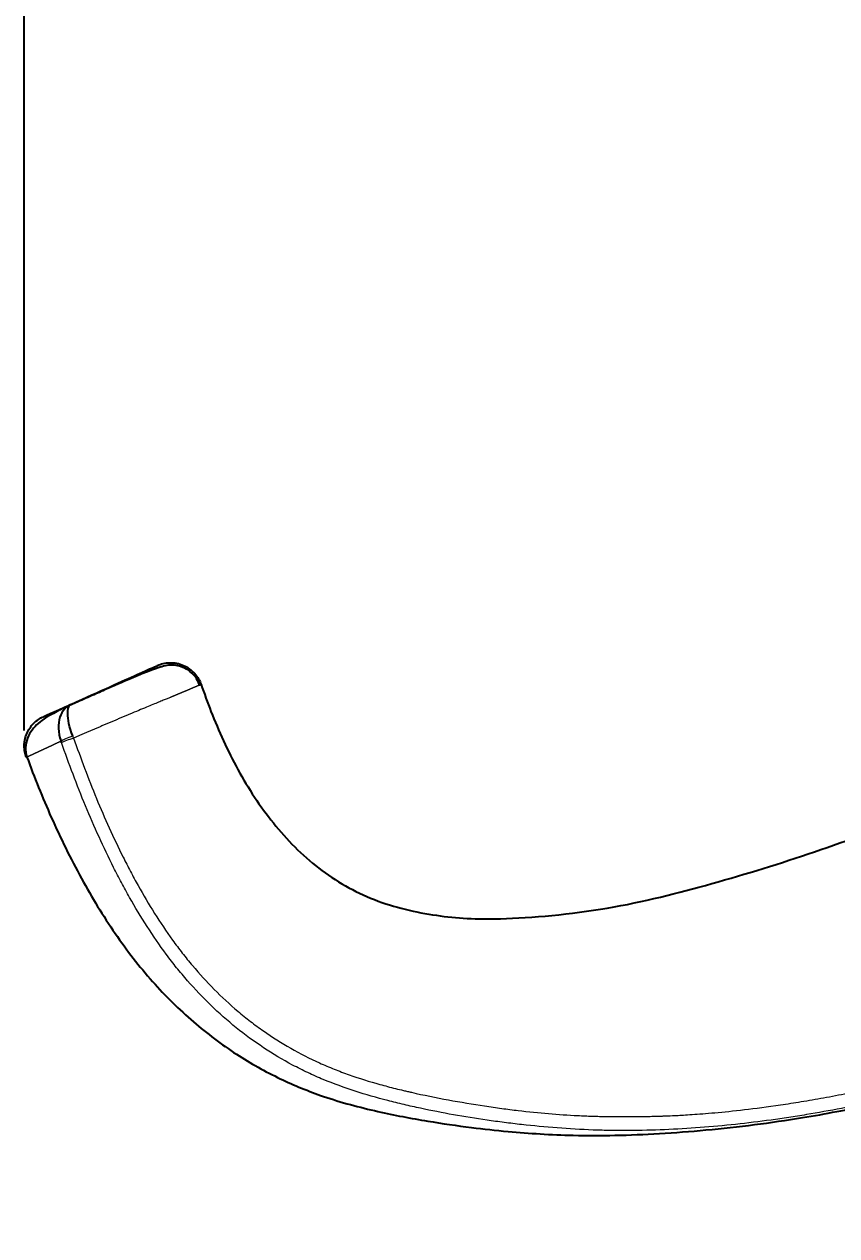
# Model space of a CAD drawing. Header units: millimetres. Extents: x 2068 to 2909, y 530 to 1125.
# Drawn here: x 2445.2 to 2482.9, y 813.1 to 869.3 of the extents above; entities that cross this region are included whole.
import ezdxf

# ---------------------------------------------------------------- set-up
doc = ezdxf.new("R2010")
doc.units = ezdxf.units.MM
doc.layers.add('DIM', color=3, linetype='Continuous', lineweight=9)
doc.styles.get("Standard").update_dxf_attribs({"font": 'arial.ttf'})
doc.dimstyles.new('ISO-25', dxfattribs={"dimtxt": 5, "dimasz": 5, "dimexe": 1.25, "dimexo": 0.625, "dimgap": 1.5, "dimtad": 1, "dimtih": 1, "dimtoh": 1, "dimdec": 1, "dimdsep": 46, "dimtxsty": 'Standard', "dimcen": 2.5, "dimclrd": 3, "dimclre": 3, "dimclrt": 4, "dimadec": 0, "dimazin": 0, "dimtfac": 1, "dimtdec": 1, "dimtmove": 0, "dimatfit": 3, "dimfxl": 1, "dimarcsym": 0})

# ---------------------------------------------------------------- blocks, each defined once
blk = doc.blocks.new('*D13')
at = {"layer": 'Defpoints', "color": 0, "transparency": 16777216}
for p in [(2587.249, 909.593), (2445.163, 835.868), (2587.249, 743.219)]:
    blk.add_point(p, dxfattribs=at)
at = {"layer": 'DIM', "color": 3, "lineweight": -2, "transparency": 16777216}
for p, q in [((2445.163, 836.493), (2445.163, 910.843)), ((2587.249, 743.844), (2587.249, 910.843)), ((2450.163, 909.593), (2506.988, 909.593)), ((2582.249, 909.593), (2525.424, 909.593))]:
    blk.add_line(p, q, dxfattribs=at)
at = {"layer": 'DIM', "color": 3, "transparency": 16777216}
for points in [[(2450.163, 910.426), (2450.163, 908.759), (2445.163, 909.593)], [(2582.249, 910.426), (2582.249, 908.759), (2587.249, 909.593)]]:
    blk.add_solid(points, dxfattribs=at)
at = {"layer": 'DIM', "color": 4, "transparency": 16777216, "insert": (2516.206, 909.593), "char_height": 5, "attachment_point": 5}
blk.add_mtext('142.1', dxfattribs=at)

msp = doc.modelspace()

# ---------------------------------------------------------------- linework, layer by layer
at = {"linetype": 'Continuous', "lineweight": 18}
msp.add_ellipse((2447.39, 836.174), major_axis=(0.56, 0.216), ratio=0.088542, start_param=1.498999, end_param=2.738784, dxfattribs=at)
at = {"linetype": 'Continuous', "lineweight": 25}
for points, knots in [([(2453.298, 838.595), (2453.243, 838.745), (2453.105, 839.005), (2452.783, 839.304), (2452.434, 839.471), (2452.068, 839.539), (2451.737, 839.511), (2451.465, 839.428), (2451.04, 839.284), (2450.44, 839.045), (2449.707, 838.733), (2448.964, 838.407), (2448.299, 838.113), (2447.716, 837.853), (2447.357, 837.693), (2447.263, 837.651)], [0, 0, 0, 0, 0.046558, 0.091901, 0.136352, 0.181909, 0.24914, 0.327972, 0.413696, 0.553757, 0.708085, 0.790722, 0.87786, 0.968362, 1, 1, 1, 1]), ([(2447.323, 837.705), (2448.716, 838.331), (2449.753, 838.796), (2451.042, 839.375), (2451.334, 839.506), (2451.334, 839.506)], [0, 0, 0, 0, 0.5, 0.5, 1, 1, 1, 1]), ([(2451.334, 839.506), (2451.418, 839.544), (2451.51, 839.576), (2451.703, 839.621), (2451.806, 839.635), (2451.963, 839.639), (2452.017, 839.637), (2452.124, 839.629), (2452.177, 839.621), (2452.285, 839.601), (2452.338, 839.587), (2452.443, 839.555), (2452.495, 839.536), (2452.596, 839.492), (2452.645, 839.467), (2452.741, 839.413), (2452.787, 839.383), (2452.875, 839.319), (2452.917, 839.284), (2452.997, 839.212), (2453.034, 839.174), (2453.139, 839.057), (2453.199, 838.972), (2453.298, 838.8), (2453.337, 838.712), (2453.367, 838.625)], [0, 0, 0, 0, 0.125, 0.125, 0.25, 0.25, 0.3125, 0.3125, 0.375, 0.375, 0.4375, 0.4375, 0.5, 0.5, 0.5625, 0.5625, 0.625, 0.625, 0.6875, 0.6875, 0.75, 0.75, 0.875, 0.875, 1, 1, 1, 1]), ([(2453.298, 838.595), (2453.288, 838.623), (2453.267, 838.678), (2453.215, 838.783), (2453.171, 838.849), (2453.141, 838.888)], [0, 0, 0, 0, 0.237364, 0.487367, 1, 1, 1, 1]), ([(2453.367, 838.625), (2453.367, 838.625), (2453.367, 838.625), (2453.367, 838.624), (2453.366, 838.624), (2453.366, 838.624), (2453.365, 838.624), (2453.364, 838.623), (2453.362, 838.622), (2453.361, 838.622), (2453.359, 838.621), (2453.357, 838.62), (2453.355, 838.619), (2453.352, 838.618), (2453.35, 838.617), (2453.347, 838.616), (2453.344, 838.615), (2453.34, 838.614), (2453.337, 838.612), (2453.333, 838.611), (2453.329, 838.609), (2453.325, 838.608), (2453.321, 838.606), (2453.316, 838.604), (2453.312, 838.602), (2453.307, 838.6), (2453.302, 838.598), (2453.297, 838.596), (2453.295, 838.595), (2453.294, 838.595)], [0, 0, 0, 0, 0.038168, 0.076312, 0.114431, 0.152524, 0.190593, 0.228638, 0.266657, 0.304651, 0.34262, 0.380565, 0.418484, 0.456379, 0.494249, 0.532093, 0.569913, 0.607708, 0.645478, 0.683223, 0.720943, 0.758639, 0.796309, 0.833955, 0.871576, 0.909172, 0.946744, 0.984291, 1, 1, 1, 1]), ([(2453.367, 838.625), (2453.511, 838.206), (2454.002, 836.858), (2455.01, 834.645), (2456.638, 832.143), (2458.741, 830.002), (2461.337, 828.513), (2464.323, 827.827), (2467.339, 827.672), (2472.32, 828.138), (2477.041, 829.347), (2481.835, 830.816), (2485.702, 832.268), (2487.976, 833.234), (2488.716, 833.56)], [0, 0, 0, 0, 0.036114, 0.117035, 0.197955, 0.278875, 0.359795, 0.440716, 0.521636, 0.628255, 0.734874, 0.841493, 0.948112, 1, 1, 1, 1]), ([(2447.155, 837.598), (2446.936, 837.51), (2446.478, 837.279), (2445.928, 836.957), (2445.52, 836.536), (2445.303, 836.16), (2445.198, 835.718), (2445.24, 835.408), (2445.281, 835.252)], [0, 0, 0, 0, 0.251439, 0.53818, 0.66657, 0.786312, 0.897715, 1, 1, 1, 1]), ([(2447.323, 837.705), (2447.105, 837.607), (2446.916, 837.408), (2446.717, 836.809), (2446.715, 836.402), (2446.868, 835.995)], [0, 0, 0, 0, 0.5, 0.5, 1, 1, 1, 1]), ([(2447.411, 836.239), (2447.247, 836.641), (2447.179, 837.016), (2447.179, 837.46), (2447.212, 837.586), (2447.263, 837.654)], [0, 0, 0, 0, 0.575167, 0.575167, 1, 1, 1, 1]), ([(2445.256, 835.24), (2445.226, 835.32), (2445.202, 835.406), (2445.17, 835.584), (2445.161, 835.678), (2445.162, 835.868), (2445.165, 835.868), (2445.172, 835.965), (2445.211, 836.156), (2445.24, 836.251), (2445.316, 836.434), (2445.363, 836.521), (2445.472, 836.683), (2445.534, 836.758), (2445.669, 836.893), (2445.742, 836.952), (2445.892, 837.054), (2445.969, 837.097), (2446.047, 837.132)], [0, 0, 0, 0, 0.125, 0.125, 0.25, 0.25, 0.292922, 0.375, 0.375, 0.5, 0.5, 0.625, 0.625, 0.75, 0.75, 0.875, 0.875, 1, 1, 1, 1]), ([(2445.289, 835.256), (2445.631, 834.309), (2446.401, 832.402), (2447.748, 829.654), (2449.306, 827.092), (2451.035, 824.847), (2452.93, 822.967), (2454.93, 821.46), (2456.968, 820.319), (2459.169, 819.423), (2461.472, 818.809), (2463.775, 818.374), (2465.791, 818.078), (2467.532, 817.887), (2469.106, 817.768), (2470.76, 817.7), (2472.604, 817.7), (2474.658, 817.785), (2476.817, 817.949), (2479.03, 818.194), (2481.056, 818.49), (2482.786, 818.796), (2484.165, 819.074), (2485.121, 819.286), (2485.704, 819.423), (2485.956, 819.483), (2486.228, 819.549), (2486.556, 819.631), (2486.942, 819.73), (2487.379, 819.844), (2487.889, 819.979), (2488.257, 820.079), (2488.487, 820.14), (2488.501, 820.144)], [0, 0, 0, 0, 0.054861, 0.112377, 0.166867, 0.218297, 0.266735, 0.312176, 0.354606, 0.393896, 0.441626, 0.484468, 0.521804, 0.552892, 0.580067, 0.607973, 0.643242, 0.680737, 0.720188, 0.761468, 0.802281, 0.831932, 0.857462, 0.87887, 0.885868, 0.889565, 0.893892, 0.905269, 0.921053, 0.941658, 0.967255, 0.997943, 1, 1, 1, 1])]:
    msp.add_open_spline(points, degree=3, knots=knots, dxfattribs=at)
at = {"linetype": 'Continuous', "lineweight": 18}
for points, knots in [([(2453.294, 838.595), (2453.293, 838.594), (2453.29, 838.593), (2453.285, 838.591), (2453.279, 838.589), (2453.273, 838.586), (2453.267, 838.584), (2453.26, 838.581), (2453.253, 838.578), (2453.246, 838.575), (2453.239, 838.572), (2453.232, 838.569), (2453.224, 838.566), (2453.217, 838.563), (2453.209, 838.559), (2453.2, 838.556), (2453.192, 838.552), (2453.183, 838.549), (2453.175, 838.545), (2453.166, 838.541), (2453.157, 838.538), (2453.147, 838.534), (2453.138, 838.53), (2453.128, 838.525), (2453.118, 838.521), (2453.108, 838.517), (2453.097, 838.513), (2453.087, 838.508), (2453.076, 838.504), (2453.065, 838.499), (2453.054, 838.494), (2453.043, 838.489), (2453.031, 838.485), (2453.019, 838.48), (2453.007, 838.475), (2452.995, 838.469), (2452.983, 838.464), (2452.97, 838.459), (2452.958, 838.454), (2452.945, 838.448), (2452.932, 838.443), (2452.918, 838.437), (2452.905, 838.431), (2452.891, 838.426), (2452.877, 838.42), (2452.863, 838.414), (2452.849, 838.408), (2452.835, 838.402), (2452.82, 838.396), (2452.805, 838.389), (2452.79, 838.383), (2452.775, 838.377), (2452.759, 838.37), (2452.744, 838.364), (2452.728, 838.357), (2452.712, 838.35), (2452.696, 838.343), (2452.679, 838.337), (2452.663, 838.33), (2452.646, 838.323), (2452.629, 838.316), (2452.612, 838.308), (2452.594, 838.301), (2452.577, 838.294), (2452.559, 838.286), (2452.541, 838.279), (2452.523, 838.271), (2452.505, 838.264), (2452.486, 838.256), (2452.468, 838.248), (2452.449, 838.24), (2452.43, 838.232), (2452.411, 838.224), (2452.391, 838.216), (2452.371, 838.208), (2452.352, 838.2), (2452.332, 838.192), (2452.311, 838.183), (2452.291, 838.175), (2452.27, 838.166), (2452.25, 838.158), (2452.229, 838.149), (2452.208, 838.14), (2452.186, 838.131), (2452.165, 838.122), (2452.143, 838.113), (2452.121, 838.104), (2452.099, 838.095), (2452.077, 838.086), (2452.054, 838.076), (2452.032, 838.067), (2452.009, 838.058), (2451.986, 838.048), (2451.963, 838.039), (2451.899, 838.012), (2451.783, 837.965), (2451.601, 837.891), (2451.383, 837.801), (2451.125, 837.695), (2450.82, 837.569), (2450.465, 837.421), (2450.176, 837.301), (2449.983, 837.22), (2449.907, 837.188), (2449.831, 837.156), (2449.755, 837.124), (2449.678, 837.091), (2449.602, 837.059), (2449.525, 837.027), (2449.448, 836.994), (2449.372, 836.961), (2449.295, 836.929), (2449.218, 836.896), (2449.142, 836.864), (2449.065, 836.831), (2448.988, 836.799), (2448.912, 836.766), (2448.836, 836.734), (2448.76, 836.702), (2448.684, 836.669), (2448.608, 836.637), (2448.533, 836.605), (2448.457, 836.573), (2448.383, 836.542), (2448.308, 836.51), (2448.234, 836.478), (2448.16, 836.447), (2448.087, 836.416), (2448.014, 836.385), (2447.941, 836.354), (2447.869, 836.324), (2447.798, 836.293), (2447.727, 836.263), (2447.657, 836.233), (2447.587, 836.203), (2447.518, 836.174), (2447.472, 836.154), (2447.449, 836.144)], [0, 0, 0, 0, 0.002813, 0.00765, 0.012483, 0.017314, 0.022141, 0.026965, 0.031786, 0.036604, 0.041419, 0.04623, 0.051039, 0.055844, 0.060646, 0.065445, 0.070241, 0.075034, 0.079823, 0.08461, 0.089393, 0.094173, 0.09895, 0.103723, 0.108493, 0.113261, 0.118024, 0.122785, 0.127543, 0.132297, 0.137048, 0.141796, 0.14654, 0.151282, 0.15602, 0.160754, 0.165486, 0.170214, 0.17494, 0.179662, 0.18438, 0.189096, 0.193808, 0.198517, 0.203223, 0.207925, 0.212625, 0.217321, 0.222014, 0.226703, 0.23139, 0.236073, 0.240752, 0.245428, 0.250101, 0.25477, 0.259435, 0.264098, 0.268756, 0.273411, 0.278063, 0.28271, 0.287355, 0.291995, 0.296632, 0.301266, 0.305895, 0.310521, 0.315144, 0.319762, 0.324377, 0.328988, 0.333596, 0.3382, 0.3428, 0.347396, 0.351989, 0.356578, 0.361164, 0.365745, 0.370324, 0.374898, 0.379469, 0.384036, 0.388599, 0.393159, 0.397715, 0.402267, 0.406815, 0.411359, 0.415899, 0.420436, 0.424968, 0.429496, 0.434021, 0.462053, 0.494228, 0.530533, 0.57096, 0.615467, 0.663992, 0.716512, 0.725798, 0.735012, 0.744154, 0.753223, 0.762221, 0.771147, 0.780001, 0.788783, 0.797495, 0.806135, 0.814705, 0.823204, 0.831634, 0.839995, 0.848287, 0.85651, 0.864666, 0.872755, 0.880778, 0.888734, 0.896623, 0.904447, 0.912204, 0.919894, 0.927517, 0.935072, 0.942561, 0.949981, 0.957334, 0.964618, 0.971833, 0.978979, 0.986056, 0.993063, 1, 1, 1, 1]), ([(2446.868, 835.995), (2446.859, 835.991), (2446.842, 835.983), (2446.817, 835.971), (2446.792, 835.96), (2446.767, 835.948), (2446.743, 835.936), (2446.718, 835.925), (2446.694, 835.913), (2446.67, 835.902), (2446.646, 835.891), (2446.622, 835.88), (2446.598, 835.868), (2446.575, 835.857), (2446.552, 835.846), (2446.529, 835.836), (2446.506, 835.825), (2446.483, 835.814), (2446.461, 835.804), (2446.438, 835.793), (2446.416, 835.783), (2446.394, 835.772), (2446.372, 835.762), (2446.351, 835.752), (2446.329, 835.742), (2446.308, 835.732), (2446.287, 835.722), (2446.266, 835.712), (2446.246, 835.703), (2446.225, 835.693), (2446.205, 835.684), (2446.185, 835.674), (2446.165, 835.665), (2446.145, 835.656), (2446.126, 835.646), (2446.106, 835.637), (2446.087, 835.628), (2446.068, 835.62), (2446.05, 835.611), (2446.031, 835.602), (2446.013, 835.594), (2445.995, 835.585), (2445.977, 835.577), (2445.959, 835.568), (2445.942, 835.56), (2445.924, 835.552), (2445.907, 835.544), (2445.89, 835.536), (2445.874, 835.528), (2445.857, 835.521), (2445.841, 835.513), (2445.825, 835.505), (2445.809, 835.498), (2445.793, 835.491), (2445.778, 835.483), (2445.762, 835.476), (2445.747, 835.469), (2445.733, 835.462), (2445.718, 835.456), (2445.704, 835.449), (2445.689, 835.442), (2445.675, 835.436), (2445.662, 835.429), (2445.648, 835.423), (2445.635, 835.417), (2445.622, 835.411), (2445.609, 835.405), (2445.596, 835.399), (2445.584, 835.393), (2445.572, 835.387), (2445.56, 835.382), (2445.548, 835.376), (2445.536, 835.371), (2445.525, 835.365), (2445.514, 835.36), (2445.503, 835.355), (2445.493, 835.35), (2445.482, 835.345), (2445.472, 835.341), (2445.462, 835.336), (2445.452, 835.331), (2445.443, 835.327), (2445.434, 835.323), (2445.425, 835.319), (2445.416, 835.314), (2445.407, 835.31), (2445.399, 835.306), (2445.391, 835.303), (2445.383, 835.299), (2445.375, 835.295), (2445.368, 835.292), (2445.361, 835.289), (2445.354, 835.285), (2445.347, 835.282), (2445.34, 835.279), (2445.334, 835.276), (2445.328, 835.274), (2445.322, 835.271), (2445.317, 835.268), (2445.311, 835.266), (2445.306, 835.263), (2445.302, 835.261), (2445.297, 835.259), (2445.293, 835.257), (2445.288, 835.255), (2445.285, 835.253), (2445.281, 835.252), (2445.277, 835.25), (2445.274, 835.249), (2445.271, 835.247), (2445.269, 835.246), (2445.266, 835.245), (2445.264, 835.244), (2445.262, 835.243), (2445.261, 835.242), (2445.259, 835.242), (2445.258, 835.241), (2445.257, 835.241), (2445.257, 835.24), (2445.256, 835.24), (2445.256, 835.24), (2445.256, 835.24)], [0, 0, 0, 0, 0.008031, 0.016067, 0.02411, 0.03216, 0.040215, 0.048277, 0.056345, 0.06442, 0.0725, 0.080587, 0.088681, 0.09678, 0.104886, 0.112999, 0.121117, 0.129242, 0.137374, 0.145511, 0.153656, 0.161806, 0.169963, 0.178126, 0.186296, 0.194472, 0.202654, 0.210843, 0.219038, 0.227239, 0.235447, 0.243661, 0.251881, 0.260107, 0.26834, 0.276578, 0.284823, 0.293074, 0.301332, 0.309595, 0.317864, 0.32614, 0.334421, 0.342709, 0.351003, 0.359302, 0.367608, 0.37592, 0.384237, 0.392561, 0.40089, 0.409226, 0.417568, 0.425916, 0.43427, 0.44263, 0.450996, 0.459368, 0.467747, 0.476131, 0.484522, 0.492919, 0.501323, 0.509733, 0.518149, 0.526571, 0.535, 0.543435, 0.551876, 0.560324, 0.568779, 0.57724, 0.585707, 0.594181, 0.602661, 0.611148, 0.619642, 0.628142, 0.636649, 0.645162, 0.653682, 0.662209, 0.670742, 0.679282, 0.687828, 0.696382, 0.704942, 0.713509, 0.722082, 0.730662, 0.739249, 0.747843, 0.756443, 0.765051, 0.773665, 0.782286, 0.790913, 0.799548, 0.808189, 0.816837, 0.825492, 0.834153, 0.842822, 0.851497, 0.860179, 0.868867, 0.877563, 0.886265, 0.894973, 0.903689, 0.912411, 0.92114, 0.929875, 0.938618, 0.947367, 0.956122, 0.964884, 0.973653, 0.982429, 0.991211, 1, 1, 1, 1]), ([(2486.368, 819.653), (2486.348, 819.648), (2486.329, 819.644), (2486.041, 819.579), (2485.771, 819.52), (2485.232, 819.402), (2484.962, 819.345), (2484.152, 819.175), (2483.07, 818.957), (2481.984, 818.761), (2481.167, 818.626), (2480.895, 818.582), (2480.349, 818.499), (2478.983, 818.301), (2477.609, 818.152), (2475.961, 818.027), (2475.412, 817.994), (2474.312, 817.947), (2473.486, 817.927), (2472.657, 817.932), (2472.103, 817.941), (2471.826, 817.948), (2470.993, 817.979), (2469.88, 818.044), (2468.777, 818.149), (2467.962, 818.24), (2467.692, 818.273), (2467.156, 818.341), (2466.891, 818.377), (2465.576, 818.566), (2464.558, 818.748), (2463.289, 819.021), (2463.035, 819.078), (2462.527, 819.197), (2461.765, 819.384), (2460.503, 819.743), (2459.515, 820.1), (2458.789, 820.402), (2458.549, 820.509), (2458.076, 820.733), (2457.842, 820.85), (2456.686, 821.466), (2455.808, 822.047), (2454.178, 823.362), (2453.424, 824.096), (2452.563, 825.084), (2452.395, 825.285), (2452.067, 825.693), (2451.907, 825.9), (2451.438, 826.531), (2450.845, 827.394), (2450.307, 828.294), (2449.92, 828.978), (2449.794, 829.208), (2449.548, 829.67), (2448.944, 830.833), (2448.404, 832.028), (2447.604, 833.965), (2447.236, 834.948), (2446.889, 835.937)], [0, 0, 0, 0, 0.001182, 0.001182, 0.017829, 0.017829, 0.034476, 0.034476, 0.06777, 0.101064, 0.101064, 0.117711, 0.117711, 0.134358, 0.200946, 0.200946, 0.234239, 0.234239, 0.267533, 0.28418, 0.28418, 0.300827, 0.300827, 0.334121, 0.367415, 0.367415, 0.384062, 0.384062, 0.400709, 0.400709, 0.467297, 0.467297, 0.483944, 0.483944, 0.500591, 0.533885, 0.567179, 0.567179, 0.583826, 0.583826, 0.600473, 0.600473, 0.667061, 0.667061, 0.733649, 0.733649, 0.750295, 0.750295, 0.766942, 0.766942, 0.800236, 0.83353, 0.83353, 0.850177, 0.850177, 0.866824, 0.933412, 0.933412, 1, 1, 1, 1]), ([(2447.449, 836.144), (2447.781, 835.203), (2448.131, 834.268), (2448.891, 832.422), (2449.403, 831.284), (2449.973, 830.174), (2450.205, 829.733), (2450.324, 829.513), (2450.688, 828.859), (2451.195, 827.999), (2451.89, 826.963), (2452.338, 826.365), (2452.645, 825.972), (2453.43, 825.002), (2454.308, 824.11), (2455.262, 823.304), (2455.456, 823.147), (2455.852, 822.843), (2456.458, 822.4), (2457.516, 821.732), (2458.404, 821.279), (2459.082, 820.971), (2459.31, 820.874), (2459.769, 820.69), (2460.463, 820.429), (2461.411, 820.135), (2462.26, 819.912), (2462.69, 819.807), (2462.906, 819.757), (2463.014, 819.732), (2463.068, 819.72), (2463.095, 819.713), (2463.109, 819.71), (2463.116, 819.709), (2463.119, 819.708), (2463.121, 819.708), (2463.122, 819.707), (2463.122, 819.707), (2463.122, 819.707), (2464.255, 819.451), (2465.427, 819.239), (2466.784, 819.034), (2467.05, 818.995), (2467.568, 818.925), (2468.323, 818.828), (2469.027, 818.756), (2469.944, 818.679), (2470.39, 818.65), (2471.06, 818.618), (2471.283, 818.609), (2471.62, 818.598), (2471.732, 818.595), (2471.959, 818.589), (2472.527, 818.578), (2473.337, 818.575), (2474.158, 818.589), (2474.57, 818.6), (2474.776, 818.607), (2474.879, 818.611), (2474.93, 818.612), (2474.956, 818.613), (2474.969, 818.614), (2474.976, 818.614), (2474.979, 818.614), (2474.98, 818.614), (2474.981, 818.614), (2474.982, 818.614), (2474.982, 818.614), (2474.982, 818.614), (2474.982, 818.614), (2475.048, 818.617), (2475.17, 818.622), (2475.433, 818.635), (2475.535, 818.64), (2475.765, 818.654), (2475.894, 818.661), (2476.179, 818.68), (2476.334, 818.691), (2476.672, 818.716), (2476.855, 818.731), (2477.441, 818.782), (2477.884, 818.825), (2478.875, 818.938), (2479.422, 819.007), (2480.32, 819.137), (2480.633, 819.184), (2481.284, 819.289), (2481.623, 819.346), (2482.327, 819.47), (2482.692, 819.537), (2483.448, 819.682), (2483.839, 819.76), (2484.646, 819.926), (2485.062, 820.014), (2485.92, 820.201), (2486.362, 820.3), (2486.816, 820.404)], [0, 0, 0, 0, 0.0625, 0.0625, 0.125, 0.140625, 0.140625, 0.15625, 0.15625, 0.1875, 0.21875, 0.234375, 0.234375, 0.25, 0.3125, 0.3125, 0.328125, 0.328125, 0.34375, 0.375, 0.40625, 0.40625, 0.421875, 0.421875, 0.4375, 0.46875, 0.484375, 0.492187, 0.496094, 0.498047, 0.499023, 0.499512, 0.499756, 0.499878, 0.499939, 0.499969, 0.499985, 0.499985, 0.5, 0.5, 0.5625, 0.5625, 0.578125, 0.578125, 0.59375, 0.625, 0.625, 0.65625, 0.65625, 0.671875, 0.671875, 0.679687, 0.679687, 0.6875, 0.71875, 0.734375, 0.742187, 0.746094, 0.748047, 0.749023, 0.749512, 0.749756, 0.749878, 0.749939, 0.749969, 0.749985, 0.749992, 0.749996, 0.749996, 0.75, 0.75, 0.78125, 0.78125, 0.796875, 0.796875, 0.8125, 0.8125, 0.828125, 0.828125, 0.84375, 0.84375, 0.875, 0.875, 0.90625, 0.90625, 0.921875, 0.921875, 0.9375, 0.9375, 0.953125, 0.953125, 0.96875, 0.96875, 0.984375, 0.984375, 1, 1, 1, 1])]:
    msp.add_open_spline(points, degree=3, knots=knots, dxfattribs=at)
at = {"linetype": 'Continuous', "lineweight": 25}
for points in [[(2446.047, 837.132), (2446.047, 837.132), (2446.478, 837.326), (2447.323, 837.705)], [(2446.889, 835.937), (2446.882, 835.957), (2446.875, 835.976), (2446.868, 835.995)]]:
    msp.add_open_spline(points, degree=3, dxfattribs=at)
at = {"linetype": 'Continuous', "lineweight": 18}
for points in [[(2447.449, 836.144), (2447.215, 836.062), (2446.979, 835.975), (2446.889, 835.937)], [(2447.449, 836.144), (2447.437, 836.176), (2447.424, 836.208), (2447.411, 836.239)]]:
    msp.add_open_spline(points, degree=3, dxfattribs=at)

# ---------------------------------------------------------------- dimensions: what is measured, and where the dimension line sits
at = {"layer": 'DIM'}
dim = msp.add_linear_dim(base=(2587.249, 909.593), p1=(2445.163, 835.868), p2=(2587.249, 743.219), dimstyle='ISO-25', override={"dimtad": 0, "dimcen": 5, "dimfxl": 1.25}, dxfattribs=at)
dim.commit()
dim.dimension.update_dxf_attribs({"geometry": '*D13', "text_midpoint": (2516.206, 909.593), "dimtype": 160})

doc.saveas('drawing.dxf')
